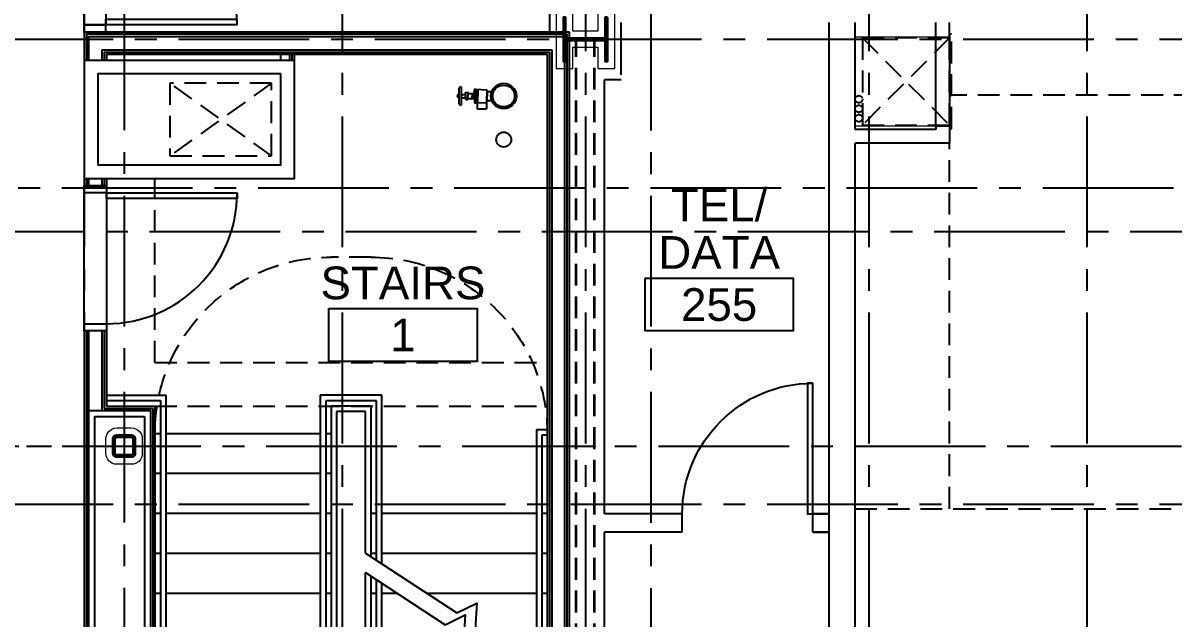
# Model space of a CAD drawing. Header units: inches. Extents: x 12000 to 16048, y 0 to 3185.
# Drawn here: x 12671.2 to 12987.8, y 1289.9 to 1453.7 of the extents above; entities that cross this region are included whole.
import ezdxf
from ezdxf.enums import TextEntityAlignment as Align

# ---------------------------------------------------------------- set-up
doc = ezdxf.new("R2010")
doc.units = ezdxf.units.IN
doc.header["$LTSCALE"] = 48
doc.header["$MEASUREMENT"] = 0
for name, pattern in [('CENTER2', [1.125, 0.75, -0.125, 0.125, -0.125]), ('HIDDEN', [0.375, 0.25, -0.125]), ('HIDDEN2', [0.1875, 0.125, -0.0625])]:
    doc.linetypes.add(name, pattern=pattern)
for name, color, linetype in [('_0_Objects', 8, 'Continuous'), ('A-Door', 8, 'Continuous'), ('A-Door-Head', 8, 'Continuous'), ('A-Flor-Hral', 8, 'Continuous'), ('A-Flor-Pfix', 8, 'Continuous'), ('A-Flor-Soffit', 8, 'HIDDEN2'), ('A-Flor-Strs', 8, 'Continuous'), ('A-Grid(3-32)', 8, 'CENTER2'), ('A-HVAC', 8, 'HIDDEN2'), ('A-Tag-Rm(3-32)', 8, 'Continuous'), ('A-Wall-Full', 8, 'Continuous'), ('A-Wall-Hatch', 8, 'Continuous'), ('S-Grid-Iden', 8, 'Continuous')]:
    doc.layers.add(name, color=color, linetype=linetype)
for name, color, linetype, lineweight in [('A-Detl-Hatch', 8, 'Continuous', 18), ('S-Detl-Hatch', 8, 'Continuous', 18), ('S-Detl-Wide', 8, 'Continuous', 35)]:
    doc.layers.add(name, color=color, linetype=linetype, lineweight=lineweight)
doc.layers.add('G-Anno-Nplt', color=8, linetype='Continuous', lineweight=18, plot=False)
doc.styles.get("Standard").update_dxf_attribs({"font": 'arial.ttf'})

# ---------------------------------------------------------------- blocks, each defined once
blk = doc.blocks.new('Door 36in')
blk.add_lwpolyline([(0, 36), (1.5, 36), (1.5, 0), (0, 0)], close=True)
blk.add_arc((0, 0), 36, 0, 90)
blk = doc.blocks.new('A$C6DF4342F')
at = {"layer": 'A-HVAC'}
for p, q in [((3.92, 6.13), (31.92, -13.87)), ((3.92, -13.87), (31.92, 6.13))]:
    blk.add_line(p, q, dxfattribs=at)
blk.add_lwpolyline([(3.92, 6.13), (31.92, 6.13), (31.92, -13.87), (3.92, -13.87)], close=True, dxfattribs=at)
blk = doc.blocks.new('stand-pipe')
for p, q in [((13.75, -16.77), (15.5, -16.77)), ((15.5, -19.27), (15.5, -16.77)), ((13.86, -19.27), (15.5, -19.27)), ((9.81, -24.31), (14.19, -24.31))]:
    blk.add_line(p, q)
for points in [[(10.75, -16.51), (10.75, -15.27)], [(13.25, -16.51), (13.25, -15.27)], [(10.2, -19.63), (10.13, -19.63), (10.25, -16.63)], [(10.25, -16.63), (10.75, -16.51), (12, -16.51)], [(10.25, -16.63), (12, -16.63)], [(13.75, -16.63), (13.25, -16.51), (12, -16.51)], [(13.75, -16.63), (12, -16.63)], [(13.8, -19.63), (13.87, -19.63), (13.75, -16.63)], [(10.13, -19.97), (10.13, -19.74), (12, -19.74)], [(11.28, -20.11), (10.13, -19.97), (12, -19.97)], [(10.15, -19.15), (12, -19.15)], [(10.2, -19.74), (10.2, -19.63)], [(10.2, -19.63), (12, -19.63)], [(11.28, -21.89), (11.28, -20.11), (12, -20.11)], [(11.28, -20.7), (12, -20.7)], [(13.85, -19.15), (12, -19.15)], [(13.8, -19.63), (12, -19.63)], [(13.87, -19.97), (13.87, -19.74), (12, -19.74)], [(12.72, -20.11), (13.87, -19.97), (12, -19.97)], [(12.72, -21.89), (12.72, -20.11), (12, -20.11)], [(12.72, -20.7), (12, -20.7)], [(13.8, -19.74), (13.8, -19.63)], [(9.5, -23.68), (14.5, -23.68)], [(11.54, -22.51), (12, -22.51)], [(11.54, -24.31), (11.54, -24.42), (12, -24.42)], [(11.65, -23.59), (12, -23.59)], [(12.46, -22.51), (12, -22.51)], [(12.35, -23.59), (12, -23.59)], [(12.46, -24.31), (12.46, -24.42), (12, -24.42)]]:
    blk.add_lwpolyline(points)
for points in [[(11.65, -23.68), (11.65, -23.59), (11.54, -23.59), (11.54, -22.51), (11.34, -22.51, -0.214855), (11.05, -22.38), (11.05, -21.89), (12, -21.89)], [(12.35, -23.68), (12.35, -23.59), (12.46, -23.59), (12.46, -22.51), (12.66, -22.51, 0.214855), (12.95, -22.38), (12.95, -21.89), (12, -21.89)], [(11.63, -24.42, 0.424993), (12, -24.77, 0.928807)], [(12.37, -24.42, -0.424993), (12, -24.77, -0.928807)]]:
    blk.add_lwpolyline(points, format="xyb")
for centre, radius in [((12, -12), 3.5), ((12, -12), 3), ((24, -12), 2.06)]:
    blk.add_circle(centre, radius)
for centre, start, end in [((10.15, -23.75), 173.8478, 239.132), ((13.85, -23.75), 300.868, 6.1522)]:
    blk.add_arc(centre, 0.649, start, end)
at = {"layer": 'Defpoints'}
blk.add_point((0, 0), dxfattribs=at)
blk = doc.blocks.new('st clearance 1')
at = {"linetype": 'HIDDEN2'}
blk.add_line((19.5, 48.5), (30.5, 48.5), dxfattribs=at)
for centre, start, end in [((19.5, 0), 90, 178.2277), ((30.5, 0), 1.7723, 90)]:
    blk.add_arc(centre, 48.5, start, end, dxfattribs=at)
blk = doc.blocks.new('st 3rd 4th left')
at = {"layer": 'A-Flor-Hral'}
for p, q in [((-13.37, 158.01), (3, 158.01)), ((-13.37, 156.51), (1.5, 156.51)), ((1.5, 156.51), (1.5, 38)), ((3, 158.01), (3, 36.5)), ((62.5, 158), (45.5, 158)), ((45.5, 158), (45.5, 44.75)), ((61, 156.5), (47, 156.5)), ((47, 156.5), (47, 46.25)), ((61, 112.53), (61, 156.5)), ((62.5, 111.55), (62.5, 158)), ((59.5, 155), (48.5, 155)), ((48.5, 155), (48.5, 47.75)), ((58, 153.5), (50, 153.5)), ((50, 153.5), (50, 49.25)), ((58, 114.5), (58, 153.5)), ((59.5, 113.52), (59.5, 155)), ((105, 148.5), (105, 83.47)), ((108, 148.5), (105, 148.5)), ((106.5, 147), (106.5, 82.43)), ((108, 147), (106.5, 147)), ((58, 49.25), (58, 109.16)), ((59.5, 47.75), (59.5, 108.18)), ((61, 46.25), (61, 107.2)), ((62.5, 44.75), (62.5, 106.21)), ((105, 78.01), (105, 36.5)), ((106.5, 76.97), (106.5, 38)), ((48.5, 47.75), (59.5, 47.75)), ((50, 49.25), (58, 49.25)), ((45.5, 44.75), (62.5, 44.75)), ((47, 46.25), (61, 46.25)), ((0, 38), (1.5, 38)), ((106.5, 38), (108, 38)), ((0, 36.5), (3, 36.5)), ((105, 36.5), (108, 36.5))]:
    blk.add_line(p, q, dxfattribs=at)
for points in [[(58, 114.5), (83.1, 98.04), (88.65, 100.77), (87.88, 89.05), (94.94, 90.45), (108, 81.39)], [(58, 109.16), (79.88, 94.82), (85.43, 97.55), (84.66, 85.83), (91.71, 87.23), (108, 75.93)]]:
    blk.add_lwpolyline(points, dxfattribs=at)
at = {"layer": 'A-Flor-Strs'}
for p, q in [((0, 147.5), (1.5, 147.5)), ((3, 147.5), (45.5, 147.5)), ((47, 147.5), (48.5, 147.5)), ((0, 136.5), (1.5, 136.5)), ((3, 136.5), (45.5, 136.5)), ((47, 136.5), (48.5, 136.5)), ((0, 125.5), (1.5, 125.5)), ((3, 125.5), (45.5, 125.5)), ((47, 125.5), (48.5, 125.5)), ((59.5, 125.5), (61, 125.5)), ((62.5, 125.5), (105, 125.5)), ((106.5, 125.5), (108, 125.5)), ((0, 114.5), (1.5, 114.5)), ((3, 114.5), (45.5, 114.5)), ((47, 114.5), (48.5, 114.5)), ((59.5, 114.5), (61, 114.5)), ((62.5, 114.5), (105, 114.5)), ((106.5, 114.5), (108, 114.5)), ((0, 103.5), (1.5, 103.5)), ((3, 103.5), (45.5, 103.5)), ((47, 103.5), (48.5, 103.5)), ((59.5, 103.5), (61, 103.5)), ((62.5, 103.5), (66.64, 103.5)), ((74.77, 103.5), (105, 103.5)), ((106.5, 103.5), (108, 103.5)), ((0, 92.5), (1.5, 92.5)), ((3, 92.5), (45.5, 92.5)), ((47, 92.5), (48.5, 92.5)), ((59.5, 92.5), (61, 92.5)), ((62.5, 92.5), (85.1, 92.5)), ((88.11, 92.5), (105, 92.5)), ((106.5, 92.5), (108, 92.5)), ((0, 81.5), (1.5, 81.5)), ((3, 81.5), (45.5, 81.5)), ((47, 81.5), (48.5, 81.5)), ((59.5, 81.5), (61, 81.5)), ((62.5, 81.5), (99.97, 81.5)), ((0, 70.5), (1.5, 70.5)), ((3, 70.5), (45.5, 70.5)), ((47, 70.5), (48.5, 70.5)), ((59.5, 70.5), (61, 70.5)), ((62.5, 70.5), (105, 70.5)), ((106.5, 70.5), (108, 70.5)), ((0, 59.5), (1.5, 59.5)), ((3, 59.5), (45.5, 59.5)), ((47, 59.5), (48.5, 59.5)), ((59.5, 59.5), (61, 59.5)), ((62.5, 59.5), (105, 59.5)), ((106.5, 59.5), (108, 59.5)), ((59.5, 48.5), (61, 48.5)), ((62.5, 48.5), (105, 48.5)), ((106.5, 48.5), (108, 48.5))]:
    blk.add_line(p, q, dxfattribs=at)
at = {"layer": 'A-Flor-Pfix', "rotation": 270}
blk.add_blockref('stand-pipe', (108, 252.38), dxfattribs=at)
at = {"layer": 'A-Flor-Strs', "linetype": 'HIDDEN2', "extrusion": (0, 0, -1), "zscale": -1}
blk.add_blockref('st clearance 1', (-79, 147.5), dxfattribs=at)
at = {"layer": 'A-Flor-Strs', "linetype": 'HIDDEN2', "rotation": 180}
blk.add_blockref('st clearance 1', (79, 50), dxfattribs=at)
blk = doc.blocks.new('A$C77C43B81')
at = {"layer": 'A-Flor-Soffit'}
for p, q in [((3224.5, 1001.04), (3224.5, 1051.76)), ((3224.5, 1001.04), (3116.5, 1001.04)), ((3224.5, 989.07), (3116.5, 989.07))]:
    blk.add_line(p, q, dxfattribs=at)
at = {"layer": 'A-Wall-Full'}
for points in [[(3186.12, 1084.26), (3244, 1084.26), (3244, 1051.76), (3186.12, 1051.76)], [(3189.87, 1080.51), (3240.25, 1080.51), (3240.25, 1055.51), (3189.87, 1055.51)]]:
    blk.add_lwpolyline(points, close=True, dxfattribs=at)
at = {"xscale": -1}
blk.add_blockref('st 3rd 4th left', (3224.5, 834.06), dxfattribs=at)
at = {"layer": 'A-HVAC'}
blk.add_blockref('A$C6DF4342F', (3188.45, 1071.88), dxfattribs=at)
blk = doc.blocks.new('2ND FLOOR CORE & SHELL')
at = {"layer": 'A-Door'}
for points in [[(8672.5, -8633.05), (8678.63, -8633.05), (8678.63, -8635.05), (8672.5, -8635.05)], [(8672.5, -8671.05), (8678.63, -8671.05), (8678.63, -8673.05), (8672.5, -8673.05)]]:
    blk.add_lwpolyline(points, close=True, dxfattribs=at)
at = {"layer": 'A-Door-Head'}
blk.add_lwpolyline([(8672.5, -8633.05), (8678.63, -8633.05), (8678.63, -8673.05), (8672.5, -8673.05)], close=True, dxfattribs=at)
at = {"layer": 'A-Wall-Full'}
for p, q in [((8806.13, -8590.75), (8672.5, -8590.75)), ((8672.5, -8590.75), (8672.5, -8598.55)), ((8806.13, -8868.75), (8806.13, -8590.75)), ((8678.63, -8596.88), (8800, -8596.88)), ((8678.63, -8596.88), (8678.63, -8598.55)), ((8730.38, -8598.55), (8730.38, -8596.88)), ((8800, -8596.88), (8800, -8848.75)), ((8820.31, -8603.87), (8815.75, -8603.87)), ((8672.5, -8631.05), (8672.5, -8633.05)), ((8678.63, -8631.05), (8678.63, -8633.05)), ((8678.63, -8633.05), (8672.5, -8633.05)), ((8672.5, -8673.05), (8672.5, -8868.75)), ((8678.63, -8673.05), (8672.5, -8673.05)), ((8678.63, -8673.05), (8678.63, -8693.74)), ((8678.63, -8693.74), (8692, -8693.74)), ((8692, -8693.74), (8692, -8848.75)), ((8837.14, -8723.44), (8815.75, -8723.44)), ((8837.14, -8728.44), (8837.14, -8723.44)), ((8873.14, -8728.44), (8873.14, -8723.44)), ((8877.5, -8723.44), (8873.14, -8723.44)), ((8873.14, -8723.44), (8877.5, -8723.44)), ((8837.14, -8728.44), (8815.75, -8728.44)), ((8877.5, -8728.44), (8873.14, -8728.44)), ((8873.14, -8728.44), (8877.5, -8728.44))]:
    blk.add_line(p, q, dxfattribs=at)
for points in [[(8815.75, -8723.44), (8815.75, -8603.87)], [(8839.51, -8862.75), (8820.31, -8862.75), (8820.31, -8849), (8815.75, -8849), (8815.75, -8728.44)]]:
    blk.add_lwpolyline(points, dxfattribs=at)
at = {"layer": 'A-Wall-Hatch'}
for p, q in [((8805.5, -8591.38), (8673.13, -8591.38)), ((8673.13, -8591.38), (8673.13, -8598.55)), ((8805.5, -8868.13), (8805.5, -8591.38)), ((8673.75, -8592), (8673.75, -8598.55)), ((8673.75, -8592), (8804.88, -8592)), ((8804.88, -8867.5), (8804.88, -8592)), ((8677.38, -8595.63), (8801.25, -8595.63)), ((8677.38, -8595.63), (8677.38, -8598.55)), ((8678, -8596.25), (8800.63, -8596.25)), ((8678, -8596.25), (8678, -8598.55)), ((8726.63, -8598.55), (8726.63, -8596.88)), ((8729.13, -8598.55), (8729.13, -8596.88)), ((8729.75, -8598.55), (8729.75, -8596.88)), ((8800.63, -8596.25), (8800.63, -8849.38)), ((8801.25, -8595.63), (8801.25, -8850)), ((8673.13, -8631.05), (8673.13, -8633.05)), ((8673.75, -8631.05), (8673.75, -8633.05)), ((8677.38, -8631.05), (8677.38, -8633.05)), ((8678, -8631.05), (8678, -8633.05)), ((8673.13, -8673.05), (8673.13, -8868.13)), ((8673.75, -8673.05), (8673.75, -8867.5)), ((8677.38, -8673.05), (8677.38, -8694.99)), ((8678, -8673.05), (8678, -8694.36)), ((8673.75, -8694.99), (8690.75, -8694.99)), ((8678, -8694.36), (8691.38, -8694.36)), ((8690.75, -8694.99), (8690.75, -8850)), ((8691.38, -8694.36), (8691.38, -8849.38)), ((8675.38, -8696.61), (8689.13, -8696.61)), ((8675.38, -8696.61), (8675.38, -8865.88)), ((8689.13, -8696.61), (8689.13, -8851.63))]:
    blk.add_line(p, q, dxfattribs=at)
at = {"xscale": -1}
blk.add_blockref('A$C77C43B81', (11916.5, -9682.81), dxfattribs=at)
at = {"layer": 'A-Door', "rotation": 270}
blk.add_blockref('Door 36in', (8678.63, -8635.05), dxfattribs=at)
at = {"layer": 'A-Door', "xscale": -1}
blk.add_blockref('Door 36in', (8873.14, -8723.44), dxfattribs=at)
blk = doc.blocks.new('*U10')
at = {"layer": 'A-Detl-Hatch'}
h = blk.add_hatch(dxfattribs=at)
h.set_pattern_fill('ANSI32', color=256, scale=6, style=0)
h.set_pattern_definition([(45, (0, -6.06), (-1.591, 1.591), []), (45, (1.0607, -6.06), (-1.591, 1.591), [])])
edge = h.paths.add_edge_path()
edge.add_line((6, -12.12), (6, -11.515))
edge.add_line((6, -11.515), (0.795, -11.515))
edge.add_arc((0.795, -10.915), 0.6, 180, 270, ccw=False)
edge.add_line((0.195, -10.915), (0.195, -1.205))
edge.add_arc((0.795, -1.205), 0.6, 90, 180, ccw=False)
edge.add_line((0.795, -0.605), (6, -0.605))
edge.add_line((6, -0.605), (6, 0))
edge.add_line((6, 0), (-6, 0))
edge.add_line((-6, 0), (-6, -0.605))
edge.add_line((-6, -0.605), (-0.795, -0.605))
edge.add_arc((-0.795, -1.205), 0.6, 0, 90, ccw=False)
edge.add_line((-0.195, -1.205), (-0.195, -10.915))
edge.add_arc((-0.795, -10.915), 0.6, 270, 360, ccw=False)
edge.add_line((-0.795, -11.515), (-6, -11.515))
edge.add_line((-6, -11.515), (-6, -12.12))
edge.add_line((-6, -12.12), (6, -12.12))
at = {"linetype": 'ByBlock'}
blk.add_lwpolyline([(6, -12.12), (6, -11.515), (0.795, -11.515, -0.4142136), (0.195, -10.915), (0.195, -1.205, -0.4142136), (0.795, -0.605), (6, -0.605), (6, 0), (-6, 0), (-6, -0.605), (-0.795, -0.605, -0.4142136), (-0.195, -1.205), (-0.195, -10.915, -0.4142136), (-0.795, -11.515), (-6, -11.515), (-6, -12.12)], format="xyb", close=True, dxfattribs=at)
blk = doc.blocks.new('W12X65')
at = {"layer": 'S-Detl-Hatch'}
blk.add_lwpolyline([(13860.59, -7310.28), (13860.59, -7305.67), (13854.79, -7305.67), (13854.79, -7298.76), (13860.59, -7298.76), (13860.59, -7294.16), (13844.59, -7294.16), (13844.59, -7298.76), (13850.4, -7298.76), (13850.4, -7305.67), (13844.59, -7305.67), (13844.59, -7310.28)], close=True, dxfattribs=at)
at = {"layer": 'S-Detl-Wide'}
blk.add_blockref('*U10', (13852.59, -7296.16), dxfattribs=at)
blk = doc.blocks.new('*U26')
at = {"layer": 'A-Detl-Hatch'}
h = blk.add_hatch(dxfattribs=at)
h.set_pattern_fill('ANSI32', color=256, scale=6, style=0)
h.set_pattern_definition([(45, (-3, 0), (-1.591, 1.591), []), (45, (-1.9393, 0), (-1.591, 1.591), [])])
edge = h.paths.add_edge_path(flags=16)
edge.add_line((-2, -0.5), (2, -0.5))
edge.add_arc((2, -1), 0.5, 0, 90, ccw=False)
edge.add_line((2.5, -1), (2.5, -5))
edge.add_arc((2, -5), 0.5, -90, 0, ccw=False)
edge.add_line((2, -5.5), (-2, -5.5))
edge.add_arc((-2, -5), 0.5, 180, 270, ccw=False)
edge.add_line((-2.5, -5), (-2.5, -1))
edge.add_arc((-2, -1), 0.5, 90, 180, ccw=False)
edge = h.paths.add_edge_path()
edge.add_line((-2, 0), (2, 0))
edge.add_arc((2, -1), 1, 0, 90, ccw=False)
edge.add_line((3, -1), (3, -5))
edge.add_arc((2, -5), 1, -90, 0, ccw=False)
edge.add_line((2, -6), (-2, -6))
edge.add_arc((-2, -5), 1, 180, 270, ccw=False)
edge.add_line((-3, -5), (-3, -1))
edge.add_arc((-2, -1), 1, 90, 180, ccw=False)
at = {"linetype": 'ByBlock'}
for points in [[(-2, 0), (2, 0, -0.414214), (3, -1), (3, -5, -0.414214), (2, -6), (-2, -6, -0.414214), (-3, -5), (-3, -1, -0.414214)], [(-2, -0.5), (2, -0.5, -0.414214), (2.5, -1), (2.5, -5, -0.414214), (2, -5.5), (-2, -5.5, -0.414214), (-2.5, -5), (-2.5, -1, -0.414214)]]:
    blk.add_lwpolyline(points, format="xyb", close=True, dxfattribs=at)
blk = doc.blocks.new('HSS 6X6')
at = {"layer": 'S-Detl-Hatch'}
blk.add_lwpolyline([(13836.95, -7384.91), (13840.95, -7384.91, -0.414214), (13843.95, -7387.91), (13843.95, -7391.91, -0.414214), (13840.95, -7394.91), (13836.95, -7394.91, -0.414214), (13833.95, -7391.91), (13833.95, -7387.91, -0.414214)], format="xyb", close=True, dxfattribs=at)
at = {"layer": 'S-Detl-Wide'}
blk.add_blockref('*U26', (13838.95, -7386.91), dxfattribs=at)
blk = doc.blocks.new('2ND FLOOR - STRUCTURAL GRID')
at = {"layer": 'A-Grid(3-32)'}
for p, q in [((8672.5, -7426.01), (8672.5, -9409.77)), ((8743.5, -7426.01), (8743.5, -9409.77)), ((8810.5, -7426.01), (8810.5, -9409.77)), ((8888.5, -7426.01), (8888.5, -9409.77)), ((8948.5, -7426.01), (8948.5, -9409.77)), ((8683.5, -7447.81), (8683.5, -9387.54)), ((8828.5, -7447.85), (8828.5, -9387.48)), ((8104.5, -8592.75), (11912.5, -8592.75)), ((11912.5, -8645.75), (8104.5, -8645.75)), ((8128.61, -8704.75), (11888.38, -8704.75)), ((8104.5, -8720.75), (11912.5, -8720.75))]:
    blk.add_line(p, q, dxfattribs=at)
blk.add_lwpolyline([(11888.38, -8633.75), (8129.44, -8633.75), (8117.37, -8618.94), (8070.12, -8618.94)], dxfattribs=at)
at = {"layer": 'S-Detl-Wide', "linetype": 'HIDDEN2'}
for p, q in [((8808, -8858.56), (8808, -8592.94)), ((8813, -8858.56), (8813, -8592.94))]:
    blk.add_line(p, q, dxfattribs=at)
at = {"rotation": 90}
blk.add_blockref('W12X65', (1508.28, -22445.34), dxfattribs=at)
at = {"layer": 'S-Grid-Iden'}
blk.add_blockref('HSS 6X6', (-5155.45, -1314.84), dxfattribs=at)
blk = doc.blocks.new('36in door')
blk.add_lwpolyline([(-1.5, -36), (0, -36), (0, 0), (-1.5, 0)], close=True)
blk.add_arc((0, 0), 36, 180, 270)
blk = doc.blocks.new('King Studio 1- 06')
at = {"layer": 'A-Door'}
blk.add_lwpolyline([(221.26, 6), (219.26, 6), (219.26, 0), (221.26, 0)], close=True, dxfattribs=at)
at = {"layer": 'A-Door-Head'}
blk.add_lwpolyline([(183.26, 6), (219.26, 6), (219.26, 0), (183.26, 0)], close=True, dxfattribs=at)
at = {"layer": 'A-Wall-Full'}
for p, q in [((233.01, 147.81), (218.63, 147.81)), ((233.01, 147.81), (233.01, 147.81)), ((221.26, 128.19), (211.38, 128.19)), ((221.26, 128.19), (221.26, 0)), ((219.26, 0), (219.26, 6)), ((221.26, 6), (219.26, 6)), ((221.26, 0), (219.26, 0))]:
    blk.add_line(p, q, dxfattribs=at)
at = {"layer": 'A-Door', "xscale": -1, "rotation": 180}
blk.add_blockref('36in door', (219.26, 6), dxfattribs=at)
blk = doc.blocks.new('HVAC UNIT NICHE')
at = {"layer": 'A-Door-Head'}
blk.add_lwpolyline([(4, 0), (28.5, 0), (28.5, -3.75), (4, -3.75)], close=True, dxfattribs=at)
at = {"layer": 'A-HVAC'}
for p, q in [((4.25, 0), (28.25, -24)), ((4.25, -24), (28.25, 0))]:
    blk.add_line(p, q, dxfattribs=at)
for points in [[(3.25, 0), (29.25, 0), (29.25, 0.5), (3.25, 0.5)], [(4.25, -24), (28.25, -24), (28.25, 0), (4.25, 0)]]:
    blk.add_lwpolyline(points, close=True, dxfattribs=at)
for centre in [(21.13, -25), (23.75, -25), (26.36, -25)]:
    blk.add_circle(centre, 1, dxfattribs=at)
at = {"layer": 'A-Wall-Full'}
for p, q in [((4, 0), (0, 0)), ((4, -3.75), (4, 0)), ((28.5, 0), (33.25, 0)), ((28.5, -3.75), (28.5, 0)), ((33.25, 0), (33.25, -26)), ((4, -3.75), (0, -3.75)), ((28.5, -3.75), (29.5, -3.75)), ((29.5, -3.75), (29.5, -26))]:
    blk.add_line(p, q, dxfattribs=at)
at = {"layer": 'G-Anno-Nplt'}
blk.add_lwpolyline([(4, 0), (4, -26), (28.5, -26), (28.5, 0)], close=True, dxfattribs=at)
blk = doc.blocks.new('King Studio 1- 10')
at = {"layer": 'A-Flor-Soffit'}
for p, q in [((13.26, 260.64), (198.01, 260.64)), ((198.01, 146.75), (198.01, 247.38)), ((224.01, 146.75), (115.88, 146.75))]:
    blk.add_line(p, q, dxfattribs=at)
at = {"layer": 'A-Wall-Full'}
for p, q in [((224.01, 251.13), (224.01, 280.63)), ((231.26, 280.63), (231.25, 6)), ((224.01, 84), (224.01, 247.38))]:
    blk.add_line(p, q, dxfattribs=at)
at = {"xscale": -1, "rotation": 90}
blk.add_blockref('HVAC UNIT NICHE', (198.01, 280.63), dxfattribs=at)
blk = doc.blocks.new('Rm Tag')
blk.add_lwpolyline([(-0.2124, 0.0759), (0.2124, 0.0759), (0.2124, -0.0759), (-0.2124, -0.0759)], close=True)
for p in [(0, 0.2858), (0, 0.1493), (0, 0)]:
    blk.add_attdef('XXX', text='', height=0.0938).set_placement(p, align=Align.MIDDLE_CENTER)
blk = doc.blocks.new('guest corridor ceiling layout')
at = {"layer": 'A-Flor-Soffit'}
blk.add_line((-3072, -849.06), (-3012, -849.06), dxfattribs=at)

msp = doc.modelspace()

# ---------------------------------------------------------------- block references
at = {"layer": '_0_Objects', "linetype": 'HIDDEN'}
msp.add_blockref('2ND FLOOR - STRUCTURAL GRID', (4015.5006, 10042.0072), dxfattribs=at)
at = {"layer": '_0_Objects'}
msp.add_blockref('2ND FLOOR CORE & SHELL', (4015.5006, 10042.0072), dxfattribs=at)
at = {"layer": '_0_Objects', "rotation": 270}
msp.add_blockref('King Studio 1- 06', (12688.0019, 1672.5172), dxfattribs=at)
at = {"layer": '_0_Objects', "xscale": -1}
msp.add_blockref('King Studio 1- 10', (13124.2637, 1173.2572), dxfattribs=at)
at = {"layer": 'A-Flor-Soffit'}
msp.add_blockref('guest corridor ceiling layout', (15700, 2186.2572), dxfattribs=at)
at = {"layer": 'A-Tag-Rm(3-32)'}
ref = msp.add_blockref('Rm Tag', (12862.8131, 1376.2304), dxfattribs=dict(at, xscale=96, yscale=96, zscale=96))
ref.add_attrib('XXX', 'TEL/', dxfattribs={"layer": '0', "height": 9}).set_placement((12862.8131, 1403.6716), align=Align.MIDDLE_CENTER)
ref.add_attrib('XXX', 'DATA', dxfattribs={"layer": '0', "height": 9}).set_placement((12862.8131, 1390.5614), align=Align.MIDDLE_CENTER)
ref.add_attrib('XXX', '255', dxfattribs={"layer": '0', "height": 9}).set_placement((12862.8131, 1376.2304), align=Align.MIDDLE_CENTER)
ref = msp.add_blockref('Rm Tag', (12775.7829, 1367.8535), dxfattribs=dict(at, xscale=96, yscale=96, zscale=96))
ref.add_attrib('XXX', 'STAIRS', dxfattribs={"layer": '0', "height": 9}).set_placement((12775.7829, 1382.1844), align=Align.MIDDLE_CENTER)
ref.add_attrib('XXX', '1', dxfattribs={"layer": '0', "height": 9}).set_placement((12775.7829, 1367.8535), align=Align.MIDDLE_CENTER)

doc.saveas('drawing.dxf')
